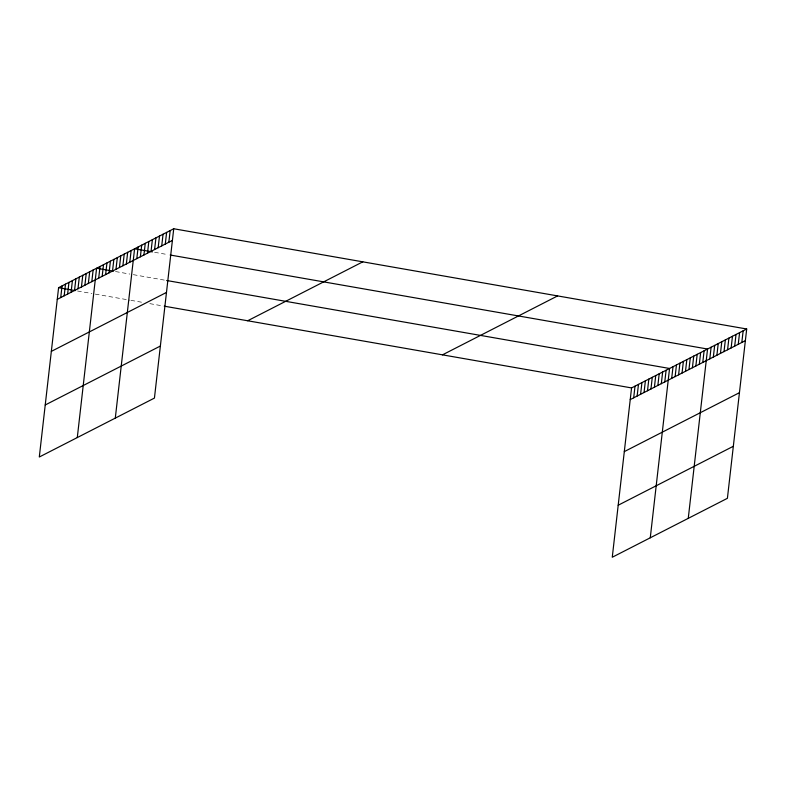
<?xml version="1.0" encoding="UTF-8"?>
<svg xmlns="http://www.w3.org/2000/svg" width="786" height="786" viewBox="0 0 786 786"><rect width="100%" height="100%" fill="white"/><g stroke="black" fill="none" stroke-linecap="round" stroke-linejoin="round"><path stroke-width="0.59" stroke-dasharray="3.93 2.95" d="M154.606 252.296L167.949 254.635M115.493 271.553L129.955 274.078M133.296 274.658L165.541 280.307M77.5 290.997L91.962 293.522M95.293 294.111L129.778 300.144M130.889 300.34L144.231 302.669M149.792 303.642L163.144 305.98"/><path stroke-width="1.18" d="M173.735 228.755L58.596 287.686L39.3 457.01L154.439 398.08L173.735 228.755L746.7 328.99L727.404 498.314L612.265 557.245L631.561 387.92L746.7 328.99M60.718 297.58L62.045 285.917M64.167 295.811L65.503 284.149M67.625 294.052L68.952 282.38M71.084 292.284L72.41 280.622M74.532 290.515L75.859 278.853M77.991 288.747L79.317 277.085M81.439 286.978L82.776 275.316M84.898 285.21L86.224 273.548M88.346 283.441L89.683 271.779M91.805 281.673L93.131 270.011M77.293 437.556L96.59 268.242L113.272 271.16M98.712 278.136L100.038 266.474M102.17 276.367L103.497 264.705M105.619 274.599L106.945 262.937M109.077 272.83L110.404 261.168M112.526 271.062L113.862 259.4M115.984 269.293L117.311 257.631M119.443 267.525L120.769 255.863M122.891 265.756L124.217 254.094M126.35 263.988L127.676 252.326M129.798 262.219L131.124 250.557M115.296 418.113L134.583 248.789L152.376 251.903M136.813 258.633L138.139 246.971M140.37 256.816L141.706 245.153M143.926 254.988L145.263 243.326M147.493 253.171L148.819 241.508M151.05 251.353L152.376 239.681M154.606 249.526L155.933 237.863M158.163 247.708L159.499 236.046M161.729 245.88L163.056 234.218M165.286 244.063L166.612 232.401M168.843 242.245L170.169 230.573M633.683 397.824L635.019 386.152M637.141 396.056L638.468 384.393M640.59 394.287L641.926 382.625M644.048 392.519L645.375 380.856M647.507 390.75L648.833 379.088M650.955 388.982L652.282 377.319M654.414 387.213L655.74 375.551M657.862 385.445L659.199 373.782M661.321 383.676L662.647 372.014M664.769 381.908L666.106 370.245M650.268 537.801L669.554 368.477L166.661 280.504M671.686 378.371L673.013 366.708M675.135 376.602L676.461 364.94M678.593 374.834L679.919 363.171M682.042 373.065L683.378 361.403M685.5 371.297L686.826 359.634M688.949 369.528L690.285 357.866M692.407 367.76L693.733 356.097M695.865 365.991L697.192 354.329M699.314 364.232L700.64 352.56M702.772 362.464L704.099 350.802M688.261 518.347L707.557 349.033L170.179 255.018M709.787 358.868L711.114 347.206M713.344 357.05L714.671 345.388M716.901 355.223L718.227 343.561M720.457 353.405L721.784 341.743M724.014 351.588L725.35 339.925M727.581 349.76L728.907 338.098M731.137 347.943L732.464 336.28M734.694 346.115L736.02 334.453M738.25 344.297L739.587 332.635M741.817 342.48L743.143 330.818M57.26 299.348L172.399 240.418M51.336 351.381L166.475 292.441M45.224 404.977L160.364 346.046M247.669 320.767L362.808 261.836M442.479 354.85L557.618 295.909M630.234 399.583L745.374 340.652M624.3 451.616L739.439 392.686M618.199 505.221L733.338 446.281M58.596 287.686L75.279 290.604M164.254 306.176L631.561 387.92"/></g></svg>
